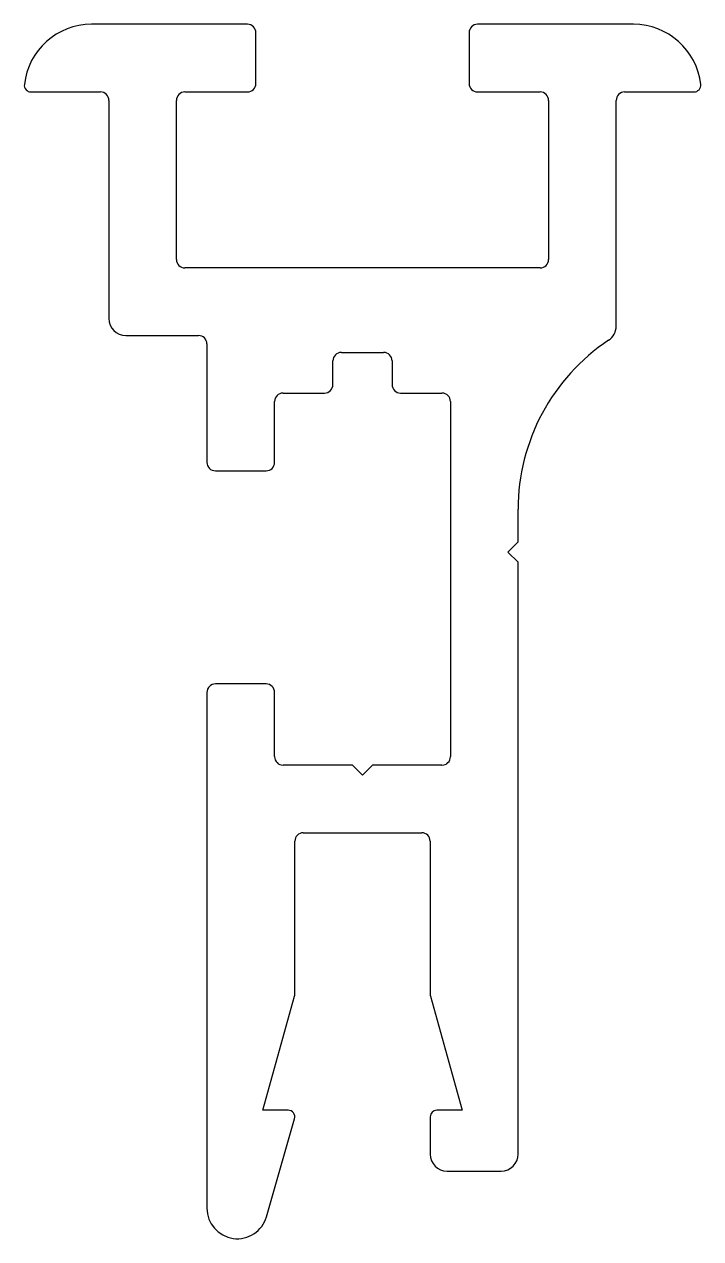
# Model space of a CAD drawing. Extents: x 2726.2 to 2746.2, y 648.7 to 684.6.
import ezdxf

# ---------------------------------------------------------------- set-up
doc = ezdxf.new("R2010")
doc.units = 0
doc.layers.get('0').update_dxf_attribs({"linetype": 'CONTINUOUS'})

msp = doc.modelspace()

# ---------------------------------------------------------------- linework, layer by layer
for p, q in [((2732.81, 684.625), (2728.199, 684.625)), ((2744.221, 684.625), (2739.61, 684.625)), ((2733.06, 682.875), (2733.06, 684.375)), ((2739.36, 684.375), (2739.36, 682.875)), ((2726.41, 682.625), (2728.46, 682.625)), ((2730.96, 682.625), (2732.81, 682.625)), ((2739.61, 682.625), (2741.46, 682.625)), ((2743.96, 682.625), (2746.01, 682.625)), ((2728.71, 682.375), (2728.71, 675.925)), ((2730.71, 677.675), (2730.71, 682.375)), ((2741.71, 682.375), (2741.71, 677.675)), ((2743.71, 677.825), (2743.71, 682.375)), ((2743.71, 675.7), (2743.71, 677.825)), ((2741.46, 677.425), (2730.96, 677.425)), ((2729.21, 675.425), (2731.36, 675.425)), ((2731.61, 675.175), (2731.61, 671.675)), ((2735.585, 674.925), (2736.835, 674.925)), ((2735.335, 673.975), (2735.335, 674.675)), ((2737.085, 674.675), (2737.085, 673.975)), ((2733.86, 673.725), (2735.085, 673.725)), ((2737.335, 673.725), (2738.56, 673.725)), ((2733.61, 671.675), (2733.61, 673.475)), ((2738.81, 673.475), (2738.81, 662.975)), ((2731.86, 671.425), (2733.36, 671.425)), ((2740.81, 669.325), (2740.81, 670.288)), ((2740.51, 669.025), (2740.81, 669.325)), ((2740.81, 668.725), (2740.51, 669.025)), ((2740.81, 663.421), (2740.81, 668.725)), ((2731.61, 664.875), (2731.61, 649.624)), ((2733.36, 665.125), (2731.86, 665.125)), ((2733.61, 662.975), (2733.61, 664.875)), ((2740.81, 651.225), (2740.81, 663.421)), ((2735.91, 662.725), (2733.86, 662.725)), ((2736.21, 662.425), (2735.91, 662.725)), ((2736.51, 662.725), (2736.21, 662.425)), ((2738.56, 662.725), (2736.51, 662.725)), ((2734.46, 660.725), (2737.96, 660.725)), ((2734.21, 655.959), (2734.21, 660.475)), ((2738.21, 660.475), (2738.21, 655.959)), ((2733.26, 652.525), (2734.201, 655.892)), ((2738.219, 655.892), (2739.16, 652.525)), ((2734.01, 652.525), (2733.26, 652.525)), ((2738.21, 652.325), (2738.21, 651.225)), ((2739.16, 652.525), (2738.41, 652.525)), ((2733.373, 649.376), (2734.202, 652.27)), ((2738.71, 650.725), (2740.31, 650.725))]:
    msp.add_line(p, q)
for centre, radius, start, end in [((2728.199, 682.625), 2, 90, 173.6206), ((2732.81, 684.375), 0.25, 360, 90), ((2739.61, 684.375), 0.25, 90, 180), ((2744.221, 682.625), 2, 6.3794, 90), ((2726.41, 682.825), 0.2, 173.6206, 270), ((2732.81, 682.875), 0.25, 270, 0), ((2739.61, 682.875), 0.25, 180, 270), ((2746.01, 682.825), 0.2, 270, 6.3794), ((2728.46, 682.375), 0.25, 0, 90), ((2730.96, 682.375), 0.25, 90, 180), ((2741.46, 682.375), 0.25, 0, 90), ((2743.96, 682.375), 0.25, 90, 180), ((2730.96, 677.675), 0.25, 180, 270), ((2741.46, 677.675), 0.25, 270, 0), ((2729.21, 675.925), 0.5, 180, 270), ((2743.21, 675.7), 0.5, 303.6313, 0), ((2731.36, 675.175), 0.25, 0, 90), ((2746.81, 670.288), 6, 123.6313, 180), ((2735.585, 674.675), 0.25, 90, 180), ((2736.835, 674.675), 0.25, 360, 90), ((2735.085, 673.975), 0.25, 270, 0), ((2737.335, 673.975), 0.25, 180, 270), ((2733.86, 673.475), 0.25, 90, 180), ((2738.56, 673.475), 0.25, 0, 90), ((2731.86, 671.675), 0.25, 180, 270), ((2733.36, 671.675), 0.25, 270, 0), ((2731.86, 664.875), 0.25, 90, 180), ((2733.36, 664.875), 0.25, 0, 90), ((2733.86, 662.975), 0.25, 180, 270), ((2738.56, 662.975), 0.25, 270, 0), ((2734.46, 660.475), 0.25, 90, 180), ((2737.96, 660.475), 0.25, 360, 90), ((2733.96, 655.959), 0.25, 344.389, 0), ((2738.46, 655.959), 0.25, 180, 195.611), ((2734.01, 652.325), 0.2, 344.0126, 90), ((2738.41, 652.325), 0.2, 90, 180), ((2738.71, 651.225), 0.5, 180, 270), ((2740.31, 651.225), 0.5, 270, 360), ((2732.509, 649.624), 0.899, 180, 344.0126)]:
    msp.add_arc(centre, radius, start, end)

doc.saveas('drawing.dxf')
